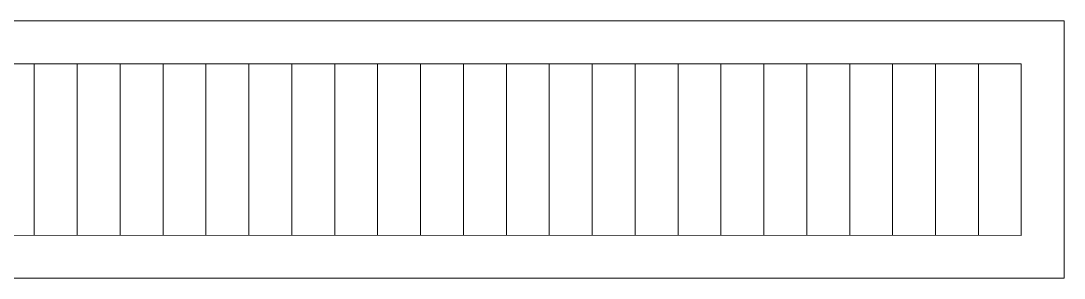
# Model space of a CAD drawing. Header units: metres. Extents: x 1838950 to 1842843, y 5171318 to 5174224.
# Drawn here: x 1840924.674 to 1840926.497, y 5171656.377 to 5171656.827 of the extents above; entities that cross this region are included whole.
import ezdxf

# ---------------------------------------------------------------- set-up
doc = ezdxf.new("R2010")
doc.units = ezdxf.units.M
doc.header["$LTSCALE"] = 0.0254
doc.layers.add('SA - légende RH', color=7, linetype='Continuous', lineweight=18)

msp = doc.modelspace()

# ---------------------------------------------------------------- linework, layer by layer
at = {"layer": 'SA - légende RH', "color": 140, "true_color": 0x00ccff}
for p, q in [((1840924.6976, 5171656.752), (1840924.6976, 5171656.4517)), ((1840924.7726, 5171656.752), (1840924.7726, 5171656.4517)), ((1840924.8476, 5171656.752), (1840924.8476, 5171656.4517)), ((1840924.9226, 5171656.752), (1840924.9226, 5171656.4517)), ((1840924.9976, 5171656.752), (1840924.9976, 5171656.4517)), ((1840925.0726, 5171656.752), (1840925.0726, 5171656.4517)), ((1840925.1476, 5171656.752), (1840925.1476, 5171656.4517)), ((1840925.2226, 5171656.752), (1840925.2226, 5171656.4517)), ((1840925.2976, 5171656.752), (1840925.2976, 5171656.4517)), ((1840925.3726, 5171656.752), (1840925.3726, 5171656.4517)), ((1840925.4476, 5171656.752), (1840925.4476, 5171656.4517)), ((1840925.5226, 5171656.752), (1840925.5226, 5171656.4517)), ((1840925.5976, 5171656.752), (1840925.5976, 5171656.4517)), ((1840925.6726, 5171656.752), (1840925.6726, 5171656.4517)), ((1840925.7476, 5171656.752), (1840925.7476, 5171656.4517)), ((1840925.8226, 5171656.752), (1840925.8226, 5171656.4517)), ((1840925.8976, 5171656.752), (1840925.8976, 5171656.4517)), ((1840925.9726, 5171656.752), (1840925.9726, 5171656.4517)), ((1840926.0476, 5171656.752), (1840926.0476, 5171656.4517)), ((1840926.1226, 5171656.752), (1840926.1226, 5171656.4517)), ((1840926.1976, 5171656.752), (1840926.1976, 5171656.4517)), ((1840926.2726, 5171656.752), (1840926.2726, 5171656.4517)), ((1840926.3476, 5171656.752), (1840926.3476, 5171656.4517))]:
    msp.add_line(p, q, dxfattribs=at)
at = {"layer": 'SA - légende RH', "color": 140, "true_color": 0x00ccff, "flags": 128}
for points in [[(1840926.4973, 5171656.827), (1840926.4973, 5171656.377), (1840921.9973, 5171656.377), (1840921.9973, 5171656.827)], [(1840926.4223, 5171656.752), (1840926.4223, 5171656.4515), (1840922.075, 5171656.452), (1840922.0729, 5171656.752)]]:
    msp.add_lwpolyline(points, close=True, dxfattribs=at)

doc.saveas('drawing.dxf')
